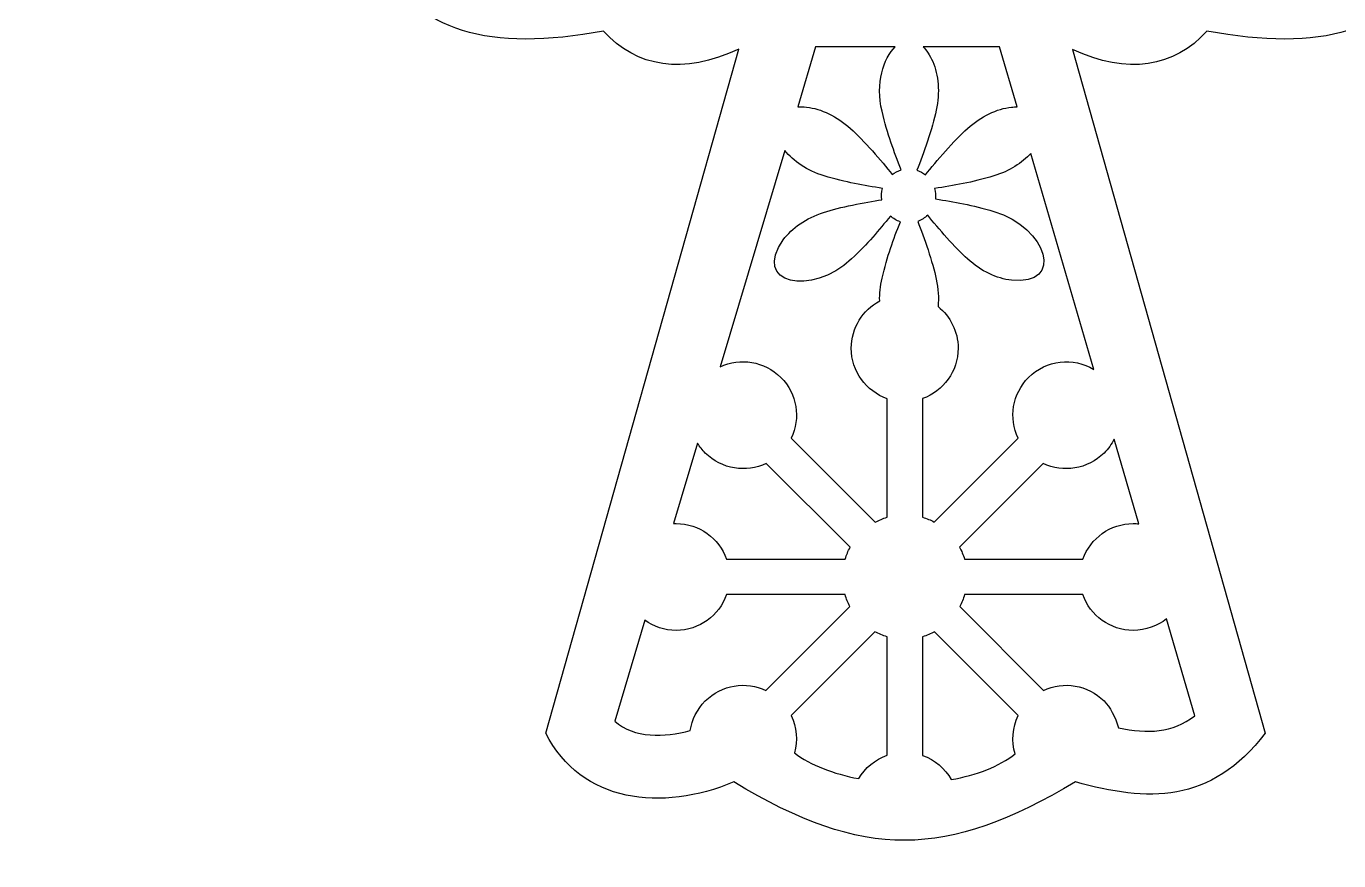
# Model space of a CAD drawing. Header units: centimetres. Extents: x 1 to 127, y -92 to 6.
# Drawn here: x 54.72 to 62.41, y -19.75 to -14.86 of the extents above; entities that cross this region are included whole.
import ezdxf

# ---------------------------------------------------------------- set-up
doc = ezdxf.new("R2010")
doc.units = ezdxf.units.CM
doc.header["$MEASUREMENT"] = 0
doc.layers.add('layer 1', color=7, linetype='Continuous')

msp = doc.modelspace()

# ---------------------------------------------------------------- linework, layer by layer
at = {"layer": 'layer 1', "color": 250}
for points, knots in [([(60.35846, -10.1659), (60.35846, -9.89753), (60.1409, -9.67998), (59.87253, -9.67998), (59.87253, -9.67998), (59.60417, -9.67998), (59.38661, -9.89753), (59.38661, -10.1659), (59.38661, -10.1659), (59.38661, -10.33231), (59.47028, -10.47916), (59.59783, -10.56674), (59.59783, -10.56674), (58.84049, -10.70853), (58.26426, -11.4263), (58.26426, -12.29054), (58.26426, -12.29054), (58.26426, -12.99915), (58.65161, -13.60931), (59.20856, -13.88427), (59.20856, -13.88427), (59.20856, -13.88427), (59.15206, -14.08453), (59.15206, -14.08453), (59.15206, -14.08453), (58.55764, -13.83028), (58.17324, -13.26284), (57.74448, -12.67517), (57.74448, -12.67517), (57.16871, -10.30704), (55.96402, -9.96997), (54.37563, -9.6256), (54.37563, -9.6256), (54.16294, -9.90653), (54.2238, -10.73206), (54.7905, -11.01585), (54.7905, -11.01585), (54.61675, -11.62655), (54.70767, -12.09713), (55.15564, -12.37867), (55.15564, -12.37867), (55.09455, -13.1216), (55.36983, -13.48258), (55.84818, -13.61292), (55.84818, -13.61292), (55.83478, -14.20764), (56.19529, -14.46049), (56.82188, -14.47006), (56.82188, -14.47006), (56.99291, -14.89435), (57.43937, -15.01262), (58.10411, -14.88834), (58.10411, -14.88834), (58.2963, -15.10226), (58.57151, -15.14613), (58.89549, -14.9938), (58.89549, -14.9938), (58.89549, -14.9938), (57.76573, -18.99763), (57.76573, -18.99763), (57.76573, -18.99763), (57.97002, -19.40682), (58.44689, -19.46116), (58.86719, -19.28408), (58.86719, -19.28408), (59.63043, -19.74531), (60.10868, -19.73351), (60.86941, -19.28408), (60.86941, -19.28408), (61.28784, -19.40116), (61.66169, -19.41539), (61.98068, -18.99763), (61.98068, -18.99763), (61.98068, -18.99763), (60.85152, -14.99589), (60.85152, -14.99589), (60.85152, -14.99589), (61.17357, -15.14573), (61.44713, -15.10129), (61.63844, -14.88834), (61.63844, -14.88834), (62.30317, -15.01262), (62.74963, -14.89435), (62.92067, -14.47006), (62.92067, -14.47006), (63.54726, -14.46049), (63.90777, -14.20764), (63.89437, -13.61292), (63.89437, -13.61292), (64.37272, -13.48258), (64.648, -13.1216), (64.58691, -12.37867), (64.58691, -12.37867), (65.03487, -12.09713), (65.1258, -11.62655), (64.95205, -11.01585), (64.95205, -11.01585), (65.51874, -10.73206), (65.57961, -9.90653), (65.36691, -9.6256), (65.36691, -9.6256), (63.77853, -9.96997), (62.57383, -10.30704), (61.99807, -12.67517), (61.99807, -12.67517), (61.57014, -13.2617), (61.1864, -13.82809), (60.59395, -14.08305), (60.59395, -14.08305), (60.59395, -14.08305), (60.53768, -13.88366), (60.53768, -13.88366), (60.53768, -13.88366), (61.094, -13.60844), (61.48081, -12.99864), (61.48081, -12.29054), (61.48081, -12.29054), (61.48081, -11.4263), (60.90458, -10.70853), (60.14724, -10.56674), (60.14724, -10.56674), (60.27478, -10.47916), (60.35846, -10.33231), (60.35846, -10.1659)], [0, 0, 0, 0, 0.03125, 0.03125, 0.03125, 0.03125, 0.0625, 0.0625, 0.0625, 0.0625, 0.09375, 0.09375, 0.09375, 0.09375, 0.125, 0.125, 0.125, 0.125, 0.15625, 0.15625, 0.15625, 0.15625, 0.1875, 0.1875, 0.1875, 0.1875, 0.21875, 0.21875, 0.21875, 0.21875, 0.25, 0.25, 0.25, 0.25, 0.28125, 0.28125, 0.28125, 0.28125, 0.3125, 0.3125, 0.3125, 0.3125, 0.34375, 0.34375, 0.34375, 0.34375, 0.375, 0.375, 0.375, 0.375, 0.40625, 0.40625, 0.40625, 0.40625, 0.4375, 0.4375, 0.4375, 0.4375, 0.46875, 0.46875, 0.46875, 0.46875, 0.5, 0.5, 0.5, 0.5, 0.53125, 0.53125, 0.53125, 0.53125, 0.5625, 0.5625, 0.5625, 0.5625, 0.59375, 0.59375, 0.59375, 0.59375, 0.625, 0.625, 0.625, 0.625, 0.65625, 0.65625, 0.65625, 0.65625, 0.6875, 0.6875, 0.6875, 0.6875, 0.71875, 0.71875, 0.71875, 0.71875, 0.75, 0.75, 0.75, 0.75, 0.78125, 0.78125, 0.78125, 0.78125, 0.8125, 0.8125, 0.8125, 0.8125, 0.84375, 0.84375, 0.84375, 0.84375, 0.875, 0.875, 0.875, 0.875, 0.90625, 0.90625, 0.90625, 0.90625, 0.9375, 0.9375, 0.9375, 0.9375, 1, 1, 1, 1]), ([(59.34567, -14.98022), (59.34567, -14.98022), (59.81297, -14.98022), (59.81297, -14.98022), (59.81297, -14.98022), (59.74223, -15.0466), (59.69669, -15.19451), (59.73533, -15.35818), (59.73533, -15.35818), (59.76716, -15.493), (59.80478, -15.59297), (59.84708, -15.70134), (59.84708, -15.70134), (59.82777, -15.70686), (59.80999, -15.71598), (59.79445, -15.72788), (59.79445, -15.72788), (59.73144, -15.64867), (59.6292, -15.52915), (59.55023, -15.45843), (59.55023, -15.45843), (59.46985, -15.38644), (59.37896, -15.34301), (59.2931, -15.33393), (59.2931, -15.33393), (59.27417, -15.33193), (59.25679, -15.33132), (59.24086, -15.33193), (59.24086, -15.33193), (59.24086, -15.33193), (59.34567, -14.98022), (59.34567, -14.98022)], [0, 0, 0, 0, 0.1111111, 0.1111111, 0.1111111, 0.1111111, 0.2222222, 0.2222222, 0.2222222, 0.2222222, 0.3333333, 0.3333333, 0.3333333, 0.3333333, 0.4444444, 0.4444444, 0.4444444, 0.4444444, 0.5555556, 0.5555556, 0.5555556, 0.5555556, 0.6666667, 0.6666667, 0.6666667, 0.6666667, 0.7777778, 0.7777778, 0.7777778, 0.7777778, 1, 1, 1, 1]), ([(59.97541, -14.98022), (59.97541, -14.98022), (60.42407, -14.98022), (60.42407, -14.98022), (60.42407, -14.98022), (60.42407, -14.98022), (60.52681, -15.33183), (60.52681, -15.33183), (60.52681, -15.33183), (60.51626, -15.33205), (60.50522, -15.3327), (60.49353, -15.33393), (60.49353, -15.33393), (60.40767, -15.34301), (60.31679, -15.38644), (60.2364, -15.45843), (60.2364, -15.45843), (60.15661, -15.52988), (60.05305, -15.65116), (59.99022, -15.73035), (59.99022, -15.73035), (59.97537, -15.71837), (59.95833, -15.70901), (59.93977, -15.70298), (59.93977, -15.70298), (59.97695, -15.60908), (60.03065, -15.45771), (60.05276, -15.35232), (60.05276, -15.35232), (60.07492, -15.24672), (60.06708, -15.14629), (60.03202, -15.0674), (60.03202, -15.0674), (60.0149, -15.02887), (59.99567, -15.00027), (59.97541, -14.98022)], [0, 0, 0, 0, 0.1, 0.1, 0.1, 0.1, 0.2, 0.2, 0.2, 0.2, 0.3, 0.3, 0.3, 0.3, 0.4, 0.4, 0.4, 0.4, 0.5, 0.5, 0.5, 0.5, 0.6, 0.6, 0.6, 0.6, 0.7, 0.7, 0.7, 0.7, 0.8, 0.8, 0.8, 0.8, 1, 1, 1, 1]), ([(59.16469, -15.58749), (59.21501, -15.64893), (59.29462, -15.70563), (59.3966, -15.73625), (59.3966, -15.73625), (59.52501, -15.77482), (59.62785, -15.79238), (59.73862, -15.80937), (59.73862, -15.80937), (59.73237, -15.83081), (59.73079, -15.85345), (59.73383, -15.87556), (59.73383, -15.87556), (59.63377, -15.89105), (59.48899, -15.91865), (59.39307, -15.95009), (59.39307, -15.95009), (59.29052, -15.9837), (59.20748, -16.0407), (59.15669, -16.11053), (59.15669, -16.11053), (58.97176, -16.36471), (59.3183, -16.44674), (59.55686, -16.22206), (59.55686, -16.22206), (59.65126, -16.13317), (59.71668, -16.05513), (59.78429, -15.97102), (59.78429, -15.97102), (59.80083, -15.98604), (59.82057, -15.99761), (59.84235, -16.00459), (59.84235, -16.00459), (59.80197, -16.10836), (59.76598, -16.20582), (59.73533, -16.3356), (59.73533, -16.3356), (59.72446, -16.38164), (59.72029, -16.4264), (59.72142, -16.46848), (59.72142, -16.46848), (59.62246, -16.52101), (59.55505, -16.62511), (59.55505, -16.74497), (59.55505, -16.74497), (59.55505, -16.88154), (59.64256, -16.99764), (59.76455, -17.04033), (59.76455, -17.04033), (59.76455, -17.04033), (59.76455, -17.73451), (59.76455, -17.73451), (59.76455, -17.73451), (59.74039, -17.74171), (59.7173, -17.75133), (59.69553, -17.7631), (59.69553, -17.7631), (59.69553, -17.7631), (59.20364, -17.27121), (59.20364, -17.27121), (59.20364, -17.27121), (59.25866, -17.15509), (59.23815, -17.0121), (59.14207, -16.91604), (59.14207, -16.91604), (59.04607, -16.82003), (58.90321, -16.79948), (58.78713, -16.85435), (58.78713, -16.85435), (58.78713, -16.85435), (59.16469, -15.58749), (59.16469, -15.58749)], [0, 0, 0, 0, 0.0526316, 0.0526316, 0.0526316, 0.0526316, 0.1052632, 0.1052632, 0.1052632, 0.1052632, 0.1578947, 0.1578947, 0.1578947, 0.1578947, 0.2105263, 0.2105263, 0.2105263, 0.2105263, 0.2631579, 0.2631579, 0.2631579, 0.2631579, 0.3157895, 0.3157895, 0.3157895, 0.3157895, 0.3684211, 0.3684211, 0.3684211, 0.3684211, 0.4210526, 0.4210526, 0.4210526, 0.4210526, 0.4736842, 0.4736842, 0.4736842, 0.4736842, 0.5263158, 0.5263158, 0.5263158, 0.5263158, 0.5789474, 0.5789474, 0.5789474, 0.5789474, 0.6315789, 0.6315789, 0.6315789, 0.6315789, 0.6842105, 0.6842105, 0.6842105, 0.6842105, 0.7368421, 0.7368421, 0.7368421, 0.7368421, 0.7894737, 0.7894737, 0.7894737, 0.7894737, 0.8421053, 0.8421053, 0.8421053, 0.8421053, 0.8947368, 0.8947368, 0.8947368, 0.8947368, 1, 1, 1, 1]), ([(60.04314, -15.81012), (60.15576, -15.79288), (60.25975, -15.77539), (60.39003, -15.73625), (60.39003, -15.73625), (60.48223, -15.70857), (60.55613, -15.65958), (60.60664, -15.60503), (60.60664, -15.60503), (60.60664, -15.60503), (60.97598, -16.86898), (60.97598, -16.86898), (60.97598, -16.86898), (60.85575, -16.79667), (60.69739, -16.81234), (60.59371, -16.91604), (60.59371, -16.91604), (60.49762, -17.0121), (60.47712, -17.15509), (60.53213, -17.27121), (60.53213, -17.27121), (60.53213, -17.27121), (60.04091, -17.76244), (60.04091, -17.76244), (60.04091, -17.76244), (60.0195, -17.75097), (59.99681, -17.74157), (59.9731, -17.73451), (59.9731, -17.73451), (59.9731, -17.73451), (59.9731, -17.03967), (59.9731, -17.03967), (59.9731, -17.03967), (60.09412, -16.99645), (60.18073, -16.88084), (60.18073, -16.74497), (60.18073, -16.74497), (60.18073, -16.64613), (60.13488, -16.558), (60.06329, -16.50067), (60.06329, -16.50067), (60.06774, -16.45059), (60.06436, -16.39673), (60.05276, -16.34146), (60.05276, -16.34146), (60.03157, -16.24045), (59.98135, -16.09718), (59.94448, -16.00278), (59.94448, -16.00278), (59.96654, -15.99484), (59.98632, -15.98215), (60.00259, -15.96593), (60.00259, -15.96593), (60.06604, -16.04475), (60.16165, -16.15543), (60.2364, -16.22238), (60.2364, -16.22238), (60.31679, -16.29437), (60.40767, -16.3378), (60.49353, -16.34688), (60.49353, -16.34688), (60.80612, -16.37993), (60.7039, -16.03882), (60.39003, -15.94454), (60.39003, -15.94454), (60.2617, -15.90599), (60.15889, -15.88845), (60.04822, -15.87145), (60.04822, -15.87145), (60.05051, -15.85093), (60.04881, -15.82998), (60.04314, -15.81012)], [0, 0, 0, 0, 0.0526316, 0.0526316, 0.0526316, 0.0526316, 0.1052632, 0.1052632, 0.1052632, 0.1052632, 0.1578947, 0.1578947, 0.1578947, 0.1578947, 0.2105263, 0.2105263, 0.2105263, 0.2105263, 0.2631579, 0.2631579, 0.2631579, 0.2631579, 0.3157895, 0.3157895, 0.3157895, 0.3157895, 0.3684211, 0.3684211, 0.3684211, 0.3684211, 0.4210526, 0.4210526, 0.4210526, 0.4210526, 0.4736842, 0.4736842, 0.4736842, 0.4736842, 0.5263158, 0.5263158, 0.5263158, 0.5263158, 0.5789474, 0.5789474, 0.5789474, 0.5789474, 0.6315789, 0.6315789, 0.6315789, 0.6315789, 0.6842105, 0.6842105, 0.6842105, 0.6842105, 0.7368421, 0.7368421, 0.7368421, 0.7368421, 0.7894737, 0.7894737, 0.7894737, 0.7894737, 0.8421053, 0.8421053, 0.8421053, 0.8421053, 0.8947368, 0.8947368, 0.8947368, 0.8947368, 1, 1, 1, 1]), ([(59.05663, -17.41916), (59.05663, -17.41916), (59.5479, -17.91043), (59.5479, -17.91043), (59.5479, -17.91043), (59.53614, -17.93207), (59.5265, -17.95505), (59.51928, -17.97905), (59.51928, -17.97905), (59.51928, -17.97905), (58.82328, -17.97905), (58.82328, -17.97905), (58.82328, -17.97905), (58.78007, -17.85804), (58.66445, -17.77143), (58.52859, -17.77143), (58.52859, -17.77143), (58.52359, -17.77143), (58.51864, -17.77156), (58.5137, -17.77179), (58.5137, -17.77179), (58.5137, -17.77179), (58.65408, -17.30075), (58.65408, -17.30075), (58.65408, -17.30075), (58.6667, -17.32127), (58.68186, -17.34067), (58.69965, -17.35846), (58.69965, -17.35846), (58.79621, -17.45503), (58.94018, -17.47525), (59.05663, -17.41916)], [0, 0, 0, 0, 0.1111111, 0.1111111, 0.1111111, 0.1111111, 0.2222222, 0.2222222, 0.2222222, 0.2222222, 0.3333333, 0.3333333, 0.3333333, 0.3333333, 0.4444444, 0.4444444, 0.4444444, 0.4444444, 0.5555556, 0.5555556, 0.5555556, 0.5555556, 0.6666667, 0.6666667, 0.6666667, 0.6666667, 0.7777778, 0.7777778, 0.7777778, 0.7777778, 1, 1, 1, 1]), ([(60.18909, -17.90922), (60.18909, -17.90922), (60.67915, -17.41916), (60.67915, -17.41916), (60.67915, -17.41916), (60.79559, -17.47525), (60.93957, -17.45503), (61.03613, -17.35846), (61.03613, -17.35846), (61.06074, -17.33384), (61.08039, -17.30615), (61.09508, -17.27661), (61.09508, -17.27661), (61.09508, -17.27661), (61.24018, -17.77315), (61.24018, -17.77315), (61.24018, -17.77315), (61.22934, -17.77202), (61.21833, -17.77143), (61.20718, -17.77143), (61.20718, -17.77143), (61.07133, -17.77143), (60.95571, -17.85804), (60.9125, -17.97905), (60.9125, -17.97905), (60.9125, -17.97905), (60.21838, -17.97905), (60.21838, -17.97905), (60.21838, -17.97905), (60.21102, -17.95459), (60.20115, -17.93122), (60.18909, -17.90922)], [0, 0, 0, 0, 0.1111111, 0.1111111, 0.1111111, 0.1111111, 0.2222222, 0.2222222, 0.2222222, 0.2222222, 0.3333333, 0.3333333, 0.3333333, 0.3333333, 0.4444444, 0.4444444, 0.4444444, 0.4444444, 0.5555556, 0.5555556, 0.5555556, 0.5555556, 0.6666667, 0.6666667, 0.6666667, 0.6666667, 0.7777778, 0.7777778, 0.7777778, 0.7777778, 1, 1, 1, 1]), ([(58.82394, -18.18761), (58.82394, -18.18761), (59.51866, -18.18761), (59.51866, -18.18761), (59.51866, -18.18761), (59.52576, -18.21168), (59.53526, -18.23473), (59.54691, -18.25645), (59.54691, -18.25645), (59.54691, -18.25645), (59.05483, -18.74852), (59.05483, -18.74852), (59.05483, -18.74852), (58.93871, -18.6935), (58.79572, -18.71401), (58.69965, -18.81009), (58.69965, -18.81009), (58.65099, -18.85875), (58.62173, -18.91945), (58.61183, -18.9826), (58.61183, -18.9826), (58.45888, -19.02477), (58.28322, -19.02907), (58.16894, -18.92857), (58.16894, -18.92857), (58.16894, -18.92857), (58.34506, -18.33763), (58.34506, -18.33763), (58.34506, -18.33763), (58.39661, -18.37504), (58.46002, -18.39712), (58.52859, -18.39712), (58.52859, -18.39712), (58.66516, -18.39712), (58.78126, -18.30961), (58.82394, -18.18761)], [0, 0, 0, 0, 0.1, 0.1, 0.1, 0.1, 0.2, 0.2, 0.2, 0.2, 0.3, 0.3, 0.3, 0.3, 0.4, 0.4, 0.4, 0.4, 0.5, 0.5, 0.5, 0.5, 0.6, 0.6, 0.6, 0.6, 0.7, 0.7, 0.7, 0.7, 0.8, 0.8, 0.8, 0.8, 1, 1, 1, 1]), ([(60.19009, -18.25767), (60.20204, -18.23559), (60.21176, -18.21213), (60.21899, -18.18761), (60.21899, -18.18761), (60.21899, -18.18761), (60.91184, -18.18761), (60.91184, -18.18761), (60.91184, -18.18761), (60.95451, -18.30961), (61.07062, -18.39712), (61.20718, -18.39712), (61.20718, -18.39712), (61.28108, -18.39712), (61.34898, -18.37149), (61.40251, -18.32865), (61.40251, -18.32865), (61.40251, -18.32865), (61.56838, -18.89634), (61.56838, -18.89634), (61.56838, -18.89634), (61.43505, -18.99975), (61.29249, -19.00266), (61.12083, -18.96664), (61.12083, -18.96664), (61.10091, -18.90356), (61.07141, -18.84536), (61.03613, -18.81009), (61.03613, -18.81009), (60.94006, -18.71401), (60.79707, -18.6935), (60.68094, -18.74852), (60.68094, -18.74852), (60.68094, -18.74852), (60.19009, -18.25767), (60.19009, -18.25767)], [0, 0, 0, 0, 0.1, 0.1, 0.1, 0.1, 0.2, 0.2, 0.2, 0.2, 0.3, 0.3, 0.3, 0.3, 0.4, 0.4, 0.4, 0.4, 0.5, 0.5, 0.5, 0.5, 0.6, 0.6, 0.6, 0.6, 0.7, 0.7, 0.7, 0.7, 0.8, 0.8, 0.8, 0.8, 1, 1, 1, 1]), ([(59.20278, -18.89553), (59.20278, -18.89553), (59.6937, -18.40462), (59.6937, -18.40462), (59.6937, -18.40462), (59.716, -18.41683), (59.73972, -18.42681), (59.76455, -18.43419), (59.76455, -18.43419), (59.76455, -18.43419), (59.76455, -19.12823), (59.76455, -19.12823), (59.76455, -19.12823), (59.6943, -19.1528), (59.6355, -19.20172), (59.59824, -19.26487), (59.59824, -19.26487), (59.45077, -19.23653), (59.31742, -19.18598), (59.2225, -19.1144), (59.2225, -19.1144), (59.24235, -19.04209), (59.23578, -18.96405), (59.20278, -18.89553)], [0, 0, 0, 0, 0.1428571, 0.1428571, 0.1428571, 0.1428571, 0.2857143, 0.2857143, 0.2857143, 0.2857143, 0.4285714, 0.4285714, 0.4285714, 0.4285714, 0.5714286, 0.5714286, 0.5714286, 0.5714286, 0.7142857, 0.7142857, 0.7142857, 0.7142857, 1, 1, 1, 1]), ([(60.04275, -18.40528), (60.04275, -18.40528), (60.53299, -18.89553), (60.53299, -18.89553), (60.53299, -18.89553), (60.49923, -18.96563), (60.49314, -19.0457), (60.5147, -19.11941), (60.5147, -19.11941), (60.42144, -19.19442), (60.28851, -19.24434), (60.14067, -19.27033), (60.14067, -19.27033), (60.10395, -19.20512), (60.04452, -19.15438), (59.9731, -19.12889), (59.9731, -19.12889), (59.9731, -19.12889), (59.9731, -18.43419), (59.9731, -18.43419), (59.9731, -18.43419), (59.99749, -18.42694), (60.0208, -18.4172), (60.04275, -18.40528)], [0, 0, 0, 0, 0.1428571, 0.1428571, 0.1428571, 0.1428571, 0.2857143, 0.2857143, 0.2857143, 0.2857143, 0.4285714, 0.4285714, 0.4285714, 0.4285714, 0.5714286, 0.5714286, 0.5714286, 0.5714286, 0.7142857, 0.7142857, 0.7142857, 0.7142857, 1, 1, 1, 1])]:
    msp.add_open_spline(points, degree=3, knots=knots, dxfattribs=at)

doc.saveas('drawing.dxf')
